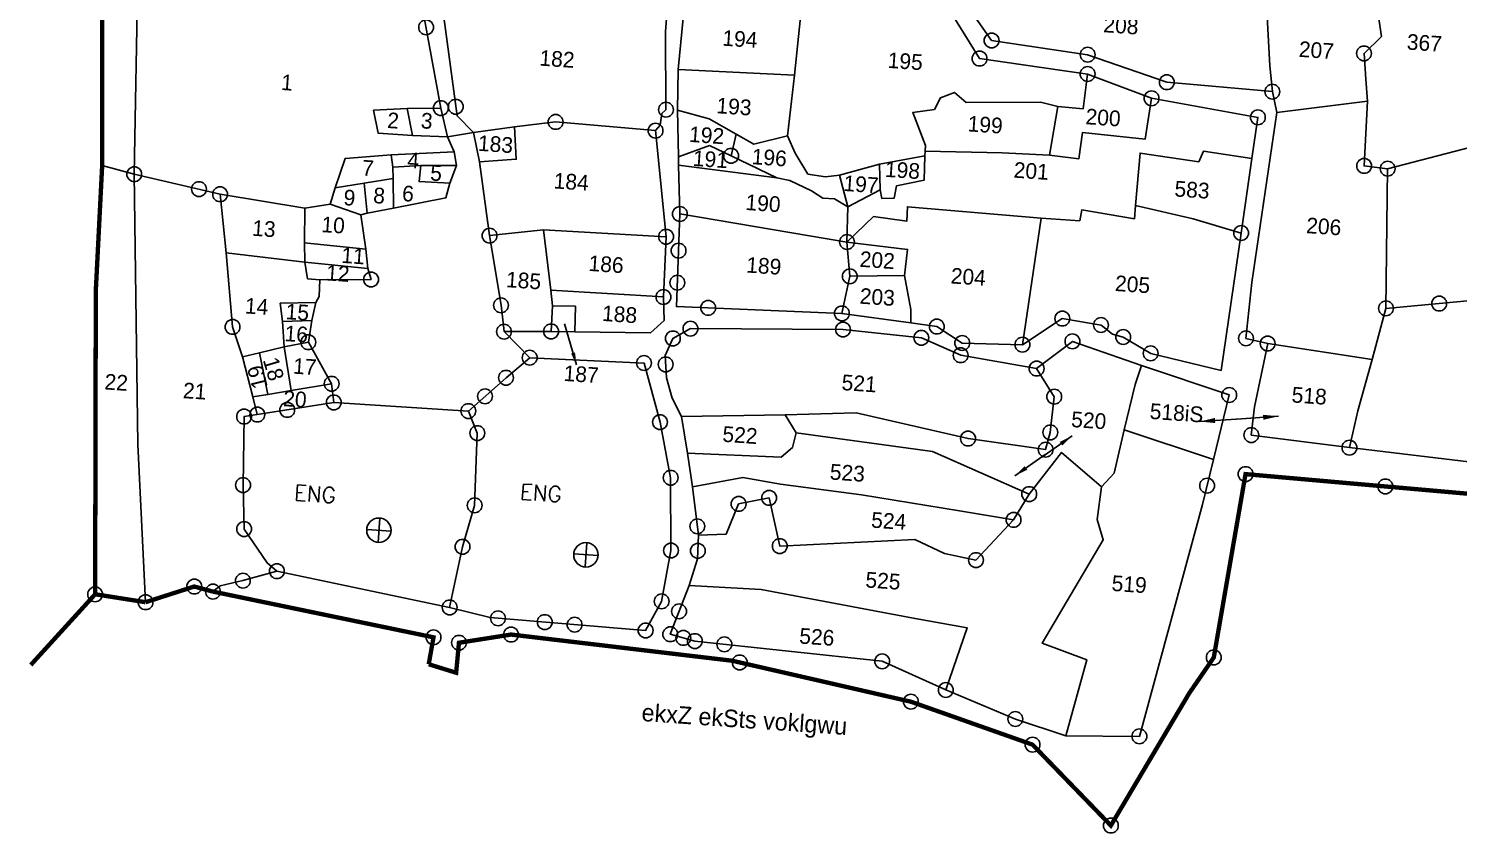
# Model space of a CAD drawing. Header units: feet. Extents: x 585 to 276899, y 278 to 2079435.
# Drawn here: x 274807 to 275462, y 2077864 to 2078233 of the extents above; entities that cross this region are included whole.
import ezdxf
from ezdxf.enums import TextEntityAlignment as Align

# ---------------------------------------------------------------- set-up
doc = ezdxf.new("R2010")
doc.units = ezdxf.units.FT
doc.header["$LTSCALE"] = 0.3
doc.header["$MEASUREMENT"] = 0
doc.linetypes.add('DIVIDE', pattern=[1.25, 0.5, -0.25, 0, -0.25, 0, -0.25])
for name, color, linetype in [('OFF', 1, 'Continuous'), ('OTHERS', 1, 'Continuous'), ('POLY_PARCEL', 6, 'Continuous'), ('POLY_ROAD', 30, 'Continuous'), ('SYM_ARROW', 1, 'Continuous'), ('SYM_STONE', 1, 'Continuous'), ('TEXT_MAPIN', 7, 'Continuous'), ('TEXT_MAPOUT', 7, 'Continuous'), ('TEXT_PARCEL', 7, 'Continuous'), ('V_BOUND_LINE', 7, 'Continuous'), ('V_DIVIDE_LINE', 7, 'DIVIDE')]:
    doc.layers.add(name, color=color, linetype=linetype)
doc.styles.get("Standard").update_dxf_attribs({"font": 'simplex.shx'})
doc.styles.add('TEXT_MAP', font='', dxfattribs={"height": 1.8})
doc.styles.get('TEXT_MAP').set_extended_font_data('Kruti Dev 050')
doc.dimstyles.get("Standard").update_dxf_attribs({"dimtxt": 0.18, "dimasz": 0.18, "dimexe": 0.18, "dimexo": 0.0625, "dimgap": 0.09, "dimtad": 0, "dimtih": 1, "dimtoh": 1, "dimdec": 4, "dimzin": 0, "dimdsep": 46, "dimtxsty": 'Standard', "dimcen": 0.09, "dimadec": 0, "dimazin": 0, "dimtfac": 1, "dimtdec": 4, "dimtofl": 0, "dimtmove": 0, "dimatfit": 3, "dimfxl": 0, "dimtolj": 1, "dimtzin": 0, "dimarcsym": 0})

# ---------------------------------------------------------------- blocks, each defined once
blk = doc.blocks.new('STONE')
blk.add_circle((0, 0), 0.8510231522929323)
blk = doc.blocks.new('DETAIL')
for points in [[(-1.400000000000091, 0), (1.400000000000091, 0)], [(0, 1.399999999999999), (0, -1.400000000000002)]]:
    blk.add_lwpolyline(points)
blk.add_circle((0, 0), 1.4)
blk = doc.blocks.new('TEXTDOUBLEARROW')
for points in [[(-6.633475198119072, 0.01364948354762419), (0.1991217620667385, 0.01364948354762419)], [(6.254756618793408, 0.01364948354762419), (-0.5778403413924025, 0.01364948354762419)]]:
    blk.add_leader(points, dimstyle='Standard', override={"dimtxt": 2.5, "dimasz": 2.5, "dimexe": 1.25, "dimexo": 0.625, "dimgap": 0.625, "dimtad": 1, "dimtih": 0, "dimtoh": 0, "dimzin": 8, "dimcen": 2.5, "dimtofl": 1})
blk = doc.blocks.new('TEXTARROW')
blk.add_leader([(0.0413775686624831, -0.01204078214539095), (8.67844727001193, -0.01204078214539095)], dimstyle='Standard', override={"dimtxt": 2.5, "dimasz": 2.5, "dimexe": 1.25, "dimexo": 0.625, "dimgap": 0.625, "dimtad": 1, "dimtih": 0, "dimtoh": 0, "dimzin": 8, "dimcen": 2.5, "dimtofl": 1})
blk = doc.blocks.new('dd')
at = {"layer": 'OFF'}
for points in [[(149.843601922646, 246.854703614435), (146.8854218779561, 246.1390914176086)], [(158.0451884931131, 221.4927848685347), (154.8979150836258, 224.2722328331765)]]:
    blk.add_lwpolyline(points, dxfattribs=at)
at = {"layer": 'POLY_PARCEL'}
for points in [[(239.4386412853478, 269.2436923970299), (240.4823637206705, 260.7596965102334), (240.9768194227486, 257.8060466297579)], [(249.71609175088, 270.0676441045093), (251.8731163295083, 270.2762662779387), (253.0560015327442, 264.9911542942395), (251.1773024899421, 262.9049262136373), (251.594790793682, 259.9842052084459), (251.933404441455, 257.4617277048224)], [(254.7862428596495, 249.8817633516555), (265.1538774490518, 253.3588122680949), (262.9968528704235, 266.5715922273434), (269.5836633506098, 269.3545281900039)], [(186.1529301895466, 255.9585772224759), (186.4119564485059, 263.7356837175898)], [(111.3222402811002, 239.4097273417469), (110.1487598764056, 262.4618374729926)], [(216.5210109091436, 254.4260121409657), (219.4347433958778, 254.3664409288217), (219.6866958156811, 258.3689323923086)], [(215.964325572279, 248.7920811630788), (219.3683480371856, 248.5934290390655), (219.5675307613155, 251.6458274675456), (226.8045980431957, 251.3804016092186), (227.1986562400461, 256.0913483261265)], [(241.6520523100544, 255.4441074414631), (251.933404441455, 257.4617277048224)], [(251.933404441455, 257.4617277048224), (252.0725672093681, 250.0208448006083), (254.7862428596495, 249.8817633516555)], [(172.7580386394648, 255.6695748309971), (186.1529301895466, 255.9585772224759)], [(186.1529301895466, 255.9585772224759), (185.8209533960858, 248.9247930345246)], [(201.6893804365423, 248.2612294464247), (201.6893804365423, 248.9247930345246), (199.9631078144375, 252.5743980576635), (202.4197260302103, 253.1052497743181), (203.0172842584402, 254.4987360593946), (204.6107661631604, 255.2286566409352), (206.0050619918043, 254.1669532076266), (214.5036343849433, 254.7641619177216), (216.5210109091436, 254.4260121409657)], [(216.5210109091436, 254.4260121409657), (215.964325572279, 248.7920811630788)], [(179.9117899361036, 248.7257241696384), (176.7248261266632, 250.2519223261602), (173.0112513911977, 251.0300515765202)], [(226.2159867469161, 243.6840601757588), (226.3219613049073, 249.7210706095061), (233.1121303033842, 249.1906377491609), (233.5768978142301, 250.4514100473557), (239.1647447595919, 249.9811383492251)], [(254.7862428596495, 249.8817633516555), (255.6924416289571, 233.864294046557)], [(142.0672084686939, 249.0963927341945), (138.227774307547, 248.613460101642), (138.9258697291057, 246.026780605273), (142.875942011994, 246.0353141005926)], [(145.9054440683353, 249.3861429520312), (142.0672084686939, 249.0963927341945)], [(142.875942011994, 246.0353141005927), (142.0672084686939, 249.0963927341945)], [(154.4790491298245, 247.8369978147743), (149.843601922646, 246.854703614435)], [(150.760922450846, 243.5238292035356), (154.9438132887235, 244.1210357981945), (154.4790491298245, 247.8369978147743)], [(154.4790491298245, 247.8369978147743), (159.1519241729857, 248.7080158556846), (170.6653402090765, 248.498770552103)], [(179.9117899361036, 248.7257241696384), (179.5134211358968, 246.2041774578124)], [(185.8209533960858, 248.9247930345246), (182.0364347103618, 247.7303777297702), (179.9117899361036, 248.7257241696384)], [(190.4953752290603, 244.541821354841), (188.4606785408114, 244.7217812445087), (186.8168804245224, 247.000455032794), (185.8209533960858, 248.9247930345246)], [(215.964325572279, 248.7920811630788), (210.5199296231426, 248.6593671761975), (201.6893804365423, 248.2612294464247)], [(201.6893804365423, 247.7303777297702), (201.6893804365423, 248.2612294464247)], [(142.875942011994, 246.0353141005926), (146.8854218779561, 246.1390914176086)], [(147.7767578824664, 244.4676727338588), (146.8854218779561, 246.1390914176086)], [(149.843601922646, 246.854703614435), (150.760922450846, 243.5238292035356)], [(176.9538357017982, 247.2003988323855), (173.5051350688067, 245.6764317013328)], [(179.5134211358968, 246.2041774578124), (176.9538357017982, 247.2003988323855)], [(184.93293395095, 244.0528605861732), (179.5134211358968, 246.2041774578124)], [(192.0789635472565, 244.8227976523458), (196.5769579289204, 246.4032484381346)], [(201.6893804365423, 247.7303777297702), (196.5769579289204, 246.4032484381346)], [(196.5769579289204, 246.4032484381346), (196.8425393636894, 243.4835639965363)], [(196.8425393636894, 243.4835639965363), (197.1081207984585, 242.4882175566686), (198.5024166271019, 242.6209294281139), (198.7016027031787, 244.0807705911952), (201.8221711539268, 244.9434051596177), (201.6893804365423, 247.7303777297702)], [(173.582084842271, 244.7071254247911), (184.93293395095, 244.0528605861732)], [(192.0789635472565, 244.8227976523458), (190.4953752290603, 244.541821354841)], [(193.2923615875652, 241.261444753155), (192.0789635472565, 244.8227976523458)], [(134.4277312514905, 239.4097273417469), (135.3567191894563, 242.8775709935003), (140.5862789155472, 243.6490440345124)], [(140.5862789155472, 243.6490440345124), (147.7767578824664, 244.4676727338588)], [(140.8680542290635, 242.2630547899048), (140.5862789155472, 243.6490440345124)], [(144.0550180385039, 242.6611946351131), (148.1466145678305, 242.9210719662974)], [(148.1466145678305, 242.9210719662974), (147.5130997684514, 240.8695706202643)], [(147.7767578824664, 244.4676727338588), (148.1466145678305, 242.9210719662974)], [(150.760922450846, 243.5238292035356), (152.4871950729507, 235.1629136085126)], [(184.93293395095, 244.0528605861732), (186.4448474163801, 243.845540545175), (188.9921830025651, 242.8139338641931), (190.3577954511547, 242.0807592323963)], [(196.8425393636894, 243.4835639965363), (193.2923615875652, 241.261444753155)], [(215.49956141338, 241.4928690013649), (219.9480303340797, 241.4928690013649), (220.0808210514638, 242.7536412995596), (226.1891705875228, 242.1564347049007), (226.2159867469161, 243.6840601757588)], [(226.2159867469161, 243.6840601757588), (232.9129442273074, 242.6213482844232), (238.5186613182753, 241.3634150275556)], [(144.0550180385039, 242.6611946351131), (140.8680542290635, 242.2630547899048), (141.0008449464481, 240.9359254982692)], [(147.5130997684514, 240.8695706202643), (143.9886226798117, 240.8032136268234), (144.0550180385039, 242.6611946351131)], [(190.3577954511547, 242.0807592323963), (191.6765622966323, 242.0966418374101)], [(191.6765622966323, 242.0966418374101), (193.2923615875652, 241.261444753155)], [(193.2923615875652, 241.261444753155), (193.4563894781722, 237.2295916020003)], [(193.4563894781722, 237.2295916020003), (196.3113798460981, 240.3648106900514), (200.1622938905143, 240.0993848317244), (200.0958985318221, 241.7582948596919), (215.49956141338, 241.4928690013649)], [(215.49956141338, 241.4928690013649), (214.3576730783989, 226.8488598780837)], [(111.3222402811002, 239.4097273417469), (107.5818365648711, 240.1712123424131)], [(134.4277312514905, 239.4097273417469), (137.7137254991092, 240.1726957910688)], [(137.7137254991092, 240.1726957910688), (141.0008449464481, 240.9359254982692)], [(137.7137254991092, 240.1726957910688), (138.3078622579405, 236.7833091822513)], [(141.0008449464481, 240.9359254982692), (141.2664263812167, 237.5517463334568)], [(141.2664263812167, 237.5517463334568), (147.1755898411989, 239.1443014834199), (147.5130997684514, 240.8695706202643)], [(111.3222402811002, 239.4097273417469), (121.3143343196989, 237.7851294485049)], [(115.9797824630409, 190.4596617917948), (113.8568381830914, 208.4557510933296), (111.3222402811002, 239.4097273417469)], [(133.9729867606598, 237.5279666323281), (134.4277312514905, 239.4097273417469)], [(193.4563894781722, 237.2295916020003), (174.1085044140768, 239.1360047438038)], [(255.6924416289571, 233.864294046557), (261.7450595266987, 234.8378684200993), (265.771028563237, 235.4969203863134), (270.7468195349147, 233.2336397418912), (276.0798022120048, 235.8809814026827), (275.6623139082653, 238.8712431323506)], [(131.1292725387038, 236.845600571738), (121.3143343196989, 237.7851294485049)], [(121.3143343196989, 237.7851294485049), (122.4810611327013, 231.1159381147313)], [(131.1292725387038, 236.845600571738), (133.9729867606598, 237.5279666323281)], [(131.3629951787429, 232.8968985410036), (131.1292725387038, 236.845600571738)], [(133.9729867606598, 237.5279666323281), (137.588392060029, 236.537592539793)], [(138.3078622579405, 236.7833091822513), (137.588392060029, 236.537592539793)], [(137.588392060029, 236.537592539793), (138.4151566742565, 232.6528039440316)], [(141.2664263812167, 237.5517463334568), (138.3078622579405, 236.7833091822513)], [(158.620761303448, 236.2330026297454), (172.7071728494734, 236.4193450322323)], [(200.2950846078988, 233.8618761033185), (200.463472596437, 236.8574657551526), (193.4563894781722, 237.2295916020003)], [(193.4563894781722, 237.2295916020003), (194.0539477064026, 233.3310243866645)], [(152.4871950729507, 235.1629136085126), (158.620761303448, 236.2330026297454)], [(152.4871950729507, 235.1629136085126), (154.34625841244, 227.2664948521392), (154.8979150836258, 224.2722328331765)], [(158.620761303448, 236.2330026297454), (159.9366909972382, 229.3809589334555)], [(194.0539477064026, 233.3310243866645), (193.4370353383761, 229.0134112445908)], [(194.0539477064026, 233.3310243866645), (200.2950846078988, 233.8618761033185)], [(200.2950846078988, 233.8618761033185), (201.2910116363355, 230.0132022152929), (201.4219980382956, 228.4609266072208)], [(254.5095564257213, 227.8837727026571), (255.6924416289571, 233.864294046557)], [(138.4151566742565, 232.6528039440316), (131.3629951787429, 232.8968985410036)], [(131.5464325883195, 230.6506761323872), (131.3629951787429, 232.8968985410036)], [(138.4151566742565, 232.6528039440316), (138.8098081654443, 230.451605152065)], [(122.4810611327013, 231.1159381147313), (123.7790176495705, 222.6867626920275), (125.1563414749098, 219.3320682555081)], [(122.4810611327013, 231.1159381147313), (131.5464325883195, 230.6506761323872)], [(138.8098081654443, 230.451605152065), (131.5464325883195, 230.6506761323872)], [(131.5464325883195, 230.6506761323872), (131.9974160366196, 228.7926951240975), (133.4139506172569, 228.7686265516008)], [(133.4139506172569, 228.7686265516008), (139.2720644077676, 229.2046678603328), (138.8098081654443, 230.451605152065)], [(133.4139506172569, 228.7686265516008), (133.4707275062301, 226.852447577804)], [(159.9366909972382, 229.3809589334555), (172.8759802333129, 229.5022398270094)], [(159.9366909972382, 229.3809589334555), (160.2582611026379, 227.6271555821529)], [(242.4293553239527, 228.9110791481644), (254.5095564257213, 227.8837727026571)], [(133.4707275062301, 226.852447577804), (133.113696745279, 226.1482353252459)], [(160.2582611026379, 227.6271555821529), (162.8700475000178, 227.7393751632767), (163.0207494790984, 224.8190484359348)], [(160.2582611026379, 227.6271555821529), (160.2878113188447, 224.6641000453153)], [(254.5095564257213, 227.8837727026571), (253.2570915145025, 221.9032492433207), (252.6021114939322, 217.6227665560277)], [(129.4561694299565, 223.7005158635783), (129.0590300004123, 225.7747867625981), (133.113696745279, 226.1482353252459)], [(133.113696745279, 226.1482353252459), (132.8021772987639, 224.0416503364575)], [(228.1304705854404, 225.4109130743946), (227.5914909763796, 223.1859438037905), (226.6619593066353, 217.8774266372475)], [(132.8021772987639, 224.0416503364575), (129.4561694299565, 223.7005158635783)], [(129.8357273592559, 220.7972612308368), (129.4561694299565, 223.7005158635783)], [(132.8021772987639, 224.0416503364575), (132.5802522395275, 221.5279730293641)], [(187.7481917334521, 216.9332631516086), (195.8543084046973, 217.7276283900042), (208.8677450772279, 215.6705785168281), (217.831081629266, 215.007014928728), (218.2297822721885, 217.0147920688255), (218.4024496823649, 221.1424631713726), (216.1613535783677, 224.2293021769383)], [(129.8357273592559, 220.7972612308368), (132.5802522395275, 221.5279730293641)], [(132.5802522395275, 221.5279730293641), (135.5680333248379, 216.9493785597979)], [(125.1563414749098, 219.3320682555081), (127.0865645903756, 219.9097253094895)], [(127.0865645903756, 219.9097253094895), (129.8357273592559, 220.7972612308368)], [(127.0865645903756, 219.9097253094895), (128.3651684368618, 215.2259437334509)], [(130.9945688400481, 215.8550823189638), (129.8357273592559, 220.7972612308368)], [(151.436457013348, 214.8923286866216), (155.4865604857873, 219.0064284329742), (158.0451884931131, 221.4927848685347)], [(126.6592836427537, 214.8177754129804), (125.1563414749098, 219.3320682555081)], [(135.5680333248379, 216.9493785597979), (130.9945688400481, 215.8550823189638)], [(135.5680333248379, 216.9493785597979), (135.9664021250446, 214.8259716931809)], [(187.7481917334521, 216.9332631516086), (175.9027552632206, 215.9369044567761)], [(189.1454474531979, 214.9842570834812), (187.7481917334521, 216.9332631516086)], [(226.6619593066353, 217.8774266372475), (225.8652183542749, 212.834335329032), (224.5373178843238, 211.1754253010645)], [(226.6619593066353, 217.8774266372475), (237.1308803707059, 215.1833934958023)], [(128.3651684368618, 215.2259437334509), (126.6592836427537, 214.8177754129804)], [(130.9945688400481, 215.8550823189638), (128.3651684368618, 215.2259437334509)], [(176.844331543819, 211.7976554674692), (187.6213140943805, 212.0873304871297), (188.816427198894, 213.2817457918838), (189.1454474531979, 214.9842570834812)], [(216.304323574007, 209.781939015988), (204.8843688061966, 213.8960387623406), (189.1454474531979, 214.9842570834812), (189.1454474531979, 214.9842570834812)], [(127.3013213082576, 212.8385799516233), (126.6592836427537, 214.8177754129804)], [(135.9664021250446, 214.8259716931809), (127.3013213082576, 212.8385799516233)], [(151.436457013348, 214.8923286866216), (135.9664021250446, 214.8259716931809)], [(150.8342395793129, 192.2434755266916), (151.8348291655011, 199.2985600387613), (152.8971515526305, 204.1425824820906), (152.6315701178614, 212.4371389682367), (151.436457013348, 214.8923286866216)], [(224.5373178843238, 211.1754253010645), (219.6904734595241, 214.8250303242035), (216.304323574007, 209.781939015988)], [(127.3013213082576, 212.8385799516233), (125.8079524684931, 212.5034959616773), (126.2264847058668, 204.6401137039093)], [(224.5373178843238, 211.1754253010645), (224.2717364495547, 207.3931062910438), (225.1348727606073, 205.1369875529811), (218.9601278658561, 192.7946840830512), (224.2053410908625, 191.2684859265291), (222.3909927193135, 182.3892483417123)], [(187.7662340879451, 208.9660525344316), (183.4018113370385, 209.4569999479136), (177.6908716375334, 207.9811454543007)], [(197.1142491143692, 208.3874779204252), (187.7662340879451, 208.9660525344316)], [(216.304323574007, 209.781939015988), (214.7105131785179, 206.7124563271461)], [(178.7540946117338, 202.4657250959121), (181.9113367104751, 202.7974254456799), (183.1064498149885, 206.3806755908142), (186.558995059198, 207.3096650372413), (188.1524769639182, 201.8684359992528), (203.5783742609892, 203.7041581443586), (207.075077096431, 202.3329307224665), (210.7268084167172, 201.8020790058122), (214.7105131785179, 206.7124563271461)], [(208.4505738006046, 207.331193729362), (197.1142491143692, 208.3874779204252)], [(214.7105131785179, 206.7124563271461), (208.4505738006046, 207.331193729362)], [(126.2264847058668, 204.6401137039093), (126.6959723119635, 199.6109665746692), (129.5924745061639, 195.9143808739493), (130.7714935685699, 195.0456690035044)], [(178.078861724428, 196.6452343627236), (186.3598089831216, 196.7589876975965), (204.2200900804519, 194.6355808309795), (210.2620409058718, 193.9720172428795), (208.2955141576754, 186.6913511077369)]]:
    blk.add_lwpolyline(points, dxfattribs=at)
at = {"layer": 'POLY_ROAD'}
for points in [[(202.161687441263, 268.80188514171), (205.0552812125152, 265.5932200451703), (208.4314422970979, 261.459827523372), (219.5381878205849, 260.5897593131826), (228.8226341551349, 258.0591098806613), (240.9768194227486, 257.8060466297579)], [(198.4844168546329, 266.2634165567191), (201.2171454171103, 266.3693326692155), (203.020015206559, 265.098682956314), (207.1948957803879, 259.2968366201167), (219.6866958156811, 258.3689323923086)], [(145.9054440683353, 249.3861429520312), (143.0872373058537, 260.465168600173), (141.9005308834685, 265.1633253916048)], [(171.2560900841072, 250.5034096223135), (171.6966102414321, 250.9727613133125), (171.0290207730764, 259.9297200412989), (171.0665110896302, 264.9816177690182)], [(144.648039876537, 264.0819036101302), (147.8179032607281, 248.6261569479384), (149.843601922646, 246.854703614435)], [(172.7580386394648, 255.6695748309971), (172.9526295401288, 261.5877400866489)], [(219.6866958156811, 258.3689323923086), (227.1986562400461, 256.0913483261265)], [(240.9768194227486, 257.8060466297579), (241.6520523100544, 255.4441074414631)], [(227.1986562400461, 256.0913483261265), (239.5216488914994, 254.741670603189), (239.1647447595919, 249.9811383492251)], [(173.0112513911977, 251.0300515765202), (172.7580386394648, 255.6695748309971)], [(241.6520523100544, 255.4441074414631), (240.1327791516028, 235.7894041823929), (239.8972345105153, 229.3328526432938), (242.4293553239527, 228.9110791481644)], [(171.1348517956594, 249.1496379422751), (171.2560900841072, 250.5034096223135)], [(173.5051350688067, 245.6764317013328), (173.0112513911977, 251.0300515765202)], [(239.1647447595919, 249.9811383492251), (238.5186613182753, 241.3634150275556)], [(146.8854218779561, 246.1390914176086), (145.9054440683353, 249.3861429520312)], [(170.6653402090765, 248.498770552103), (171.1348517956594, 249.1496379422751)], [(172.7071728494734, 236.4193450322323), (170.6653402090765, 248.498770552103)], [(173.582084842271, 244.7071254247911), (173.5051350688067, 245.6764317013328)], [(174.1085044140768, 239.1360047438038), (173.582084842271, 244.7071254247911)], [(238.5186613182753, 241.3634150275556), (237.3271461976888, 225.470502462148), (229.1065862943292, 226.8653182850794), (225.8279667023344, 228.5211356318805)], [(193.4370353383761, 229.0134112445908), (174.4461191817563, 228.5072805119121), (174.1085044140768, 239.1360047438038)], [(172.8759802333129, 229.5022398270094), (172.7071728494734, 236.4193450322323)], [(224.5637838901584, 228.7693870453122), (223.1964512939567, 229.7234577132972), (218.7090645027911, 230.1591732315005), (214.3576730783989, 226.8488598780837)], [(163.0207494790984, 224.8190484359348), (171.6799255106212, 225.2820457202774), (173.1291929850458, 226.8028801502619), (172.8759802333129, 229.5022398270094)], [(201.4219980382956, 228.4609266072208), (193.4370353383761, 229.0134112445908)], [(214.3576730783989, 226.8488598780837), (207.4481085321208, 226.5671169341826), (204.4095622152172, 228.2542151455727), (201.4219980382956, 228.4609266072208)], [(225.8279667023344, 228.5211356318805), (224.5637838901584, 228.7693870453122)], [(242.4293553239527, 228.9110791481644), (241.4165076689669, 221.572198332376), (241.2700803740845, 218.2921810885322), (252.6021114939322, 217.6227665560277)], [(174.664146618692, 217.9700552450486), (173.858660368699, 220.2646198993662), (173.5210422490727, 222.7952693318875), (174.2806805042719, 224.8197880317298), (176.2219737982964, 226.0851106325545), (193.6936134445177, 227.1817251045891), (202.7248470273344, 226.8443067315725), (207.367071870583, 225.1572064047464), (216.1613535783677, 224.2293021769383)], [(216.1613535783677, 224.2293021769383), (220.0531080307182, 227.6208152553563), (228.1304705854404, 225.4109130743946)], [(160.2878113188447, 224.6641000453153), (163.0207494790984, 224.8190484359348)], [(228.1304705854404, 225.4109130743946), (238.4277645749762, 222.7109142097743), (237.1308803707059, 215.1833934958023)], [(154.8979150836258, 224.2722328331765), (160.2878113188447, 224.6641000453153)], [(173.4706558794278, 215.1287201787718), (171.1726349103969, 221.7736099663575), (158.0451884931131, 221.4927848685347)], [(175.9027552632206, 215.9369044567761), (174.664146618692, 217.9700552450486)], [(252.6021114939322, 217.6227665560277), (272.4619658870179, 216.6242073032763), (273.6353140218143, 217.048815177056)], [(150.8342395793129, 192.2434755266916), (155.5608664385081, 191.3999264209965), (173.4545262203019, 191.1468610546572), (175.0582047466469, 194.6054147149866), (175.7334376339527, 200.5102605702882), (175.122616816358, 208.8431460411393), (173.4706558794278, 215.1287201787718)], [(176.844331543819, 211.7976554674692), (175.9027552632206, 215.9369044567761)], [(237.1308803707059, 215.1833934958023), (236.2332585292183, 209.9733161559268), (230.8251073571168, 182.895376958955), (230.8251073571168, 182.895376958955)], [(177.6908716375334, 207.9811454543007), (176.844331543819, 211.7976554674692)], [(178.7540946117338, 202.4657250959121), (177.6908716375334, 207.9811454543007)], [(178.078861724428, 196.6452343627236), (178.8384999796267, 199.7663675346007), (178.7540946117338, 202.4657250959121)], [(208.2955141576754, 186.6913511077369), (200.7835537333099, 189.4750637911616), (179.1761147473067, 190.3186128968566), (176.306375814243, 190.9090987516483), (178.078861724428, 196.6452343627236)], [(124.411844441418, 192.9064089503618), (126.9582619524122, 193.6994662645063), (130.7714935685699, 195.0456690035044)], [(130.7714935685699, 195.0456690035044), (150.8342395793129, 192.2434755266916)], [(123.6182816299665, 192.2048377582132), (124.411844441418, 192.9064089503618)], [(222.3909927193135, 182.3892483417123), (216.482710821293, 183.9076363088764), (208.2955141576754, 186.6913511077369)], [(230.8251073571168, 182.895376958955), (222.3909927193135, 182.3892483417123)]]:
    blk.add_lwpolyline(points, dxfattribs=at)
at = {"layer": 'V_BOUND_LINE', "ltscale": 10, "const_width": 0.5, "flags": 128}
for points in [[(103.9530493192137, 321.5085699436563), (103.9530493192137, 312.820009289494), (105.4714811390631, 281.9006563805196), (106.1469687743124, 260.9225300735179), (107.5818365648711, 240.1712123424131)], [(107.5818365648711, 240.1712123424131), (107.8354683099319, 225.7685060333988), (110.1478991898043, 190.9737760889811)], [(148.8893597024025, 185.575060966358), (152.0967134031462, 184.8158648673402), (152.1811187710391, 188.2744185276697), (158.089404021006, 189.6240983660434), (183.6262965127303, 188.3595711691187), (204.3896952275877, 185.0697298684513), (218.6539811730659, 181.1050475908792), (228.2564333875557, 172.4544674729398), (236.1904139474937, 188.2288435765511), (238.7198431477932, 192.5169506186339), (240.9143491935511, 213.7743990824172), (275.4356083504204, 213.0995581055124), (278.5585600352169, 211.4968150162354), (288.9203086063508, 210.0647770272419), (306.9827757719845, 210.149132149355), (323.6103784990064, 211.0770363771633), (339.6903971699885, 211.5883626204225), (382.6520623902625, 214.1190120529436)], [(115.9797824630409, 190.4596617917948), (121.433880044046, 192.637061707806), (123.6182816299665, 192.2048377582132)], [(123.6182816299665, 192.2048377582132), (149.2269778220289, 188.6961941382351), (148.8893597024025, 185.575060966358)], [(110.1478991898043, 190.9737760889811), (115.9797824630409, 190.4596617917948)]]:
    blk.add_lwpolyline(points, dxfattribs=at)
at = {"layer": 'V_DIVIDE_LINE', "ltscale": 10, "const_width": 0.5, "flags": 128}
blk.add_lwpolyline([(110.1478991898043, 190.9737760889811), (103.3324098335297, 182.3712628413648)], dxfattribs=at)
at = {"layer": 'OTHERS'}
for p in [(142.1278469298977, 200.5397345852123), (166.0237294437925, 199.3455563731034)]:
    blk.add_blockref('DETAIL', p, dxfattribs=at)
at = {"layer": 'SYM_ARROW'}
for name, p, xscale, yscale, zscale, rotation in [('TEXTARROW', (163.456846481627, 221.0086066833552), 0.5702428327414273, 0.5702428327414273, 0.5702428327414273, 109.9937753913768), ('TEXTDOUBLEARROW', (239.8760213401901, 220.0577161793351), 0.7022223335475202, 0.7022223335475202, 0.7022223335475202, 7.747324459233351), ('TEXTDOUBLEARROW', (217.7345956081674, 214.3470302990382), 0.6211360940028581, 0.6211360940028581, 0.6211360940028581, 38.69161388838778)]:
    blk.add_blockref(name, p, dxfattribs=dict(at, xscale=xscale, yscale=yscale, zscale=zscale, rotation=rotation))
at = {"layer": 'SYM_STONE'}
for p in [(251.1773024899421, 262.9049262136373), (208.4314422970979, 261.459827523372), (219.5381878205849, 260.5897593131826), (143.5832878101193, 258.5271902425173), (207.1948957803879, 259.2968366201167), (219.6866958156811, 258.3689323923086), (228.8226341551349, 258.0591098806613), (240.9768194227486, 257.8060466297579), (227.1986562400461, 256.0913483261265), (239.5216488914994, 254.741670603189), (171.6966102414321, 250.9727613133125), (145.9054440683353, 249.3861429520312), (147.6051837043607, 249.661162946079), (159.1519241729857, 248.7080158556846), (252.0725672093681, 250.0208448006083), (254.7862428596495, 249.8817633516555), (170.6653402090765, 248.498770552103), (179.5134211358968, 246.2041774578124), (238.5186613182753, 241.3634150275556), (111.3222402811002, 239.4097273417469), (174.1085044140768, 239.1360047438038), (118.8576551709505, 238.2078874480773), (121.3143343196989, 237.7851294485049), (193.4563894781722, 237.2295916020003), (172.7071728494734, 236.4193450322323), (152.4871950729507, 235.1629136085126), (174.242617896937, 234.9138694536439), (255.6924416289571, 233.864294046557), (261.7450595266987, 234.8378684200993), (194.0539477064026, 233.3310243866645), (174.3592408446916, 231.2423678800792), (139.2720644077676, 229.2046678603328), (172.8759802333129, 229.5022398270094), (193.4370353383761, 229.0134112445908), (218.7090645027911, 230.1591732315005), (223.1964512939567, 229.7234577132972), (239.8972345105153, 229.3328526432938), (242.4293553239527, 228.9110791481644), (154.34625841244, 227.2664948521392), (178.0831441107412, 228.6042115960629), (204.4095622152172, 228.2542151455727), (220.0531080307182, 227.6208152553563), (225.8279667023344, 228.5211356318805), (176.2219737982964, 226.0851106325545), (193.6936134445177, 227.1817251045891), (202.7248470273344, 226.8443067315725), (207.4481085321208, 226.5671169341826), (214.3576730783989, 226.8488598780837), (229.1065862943292, 226.8653182850794), (154.8979150836258, 224.2722328331765), (160.2878113188447, 224.6641000453153), (174.2806805042719, 224.8197880317298), (207.367071870583, 225.1572064047464), (216.1613535783677, 224.2293021769383), (123.7790176495705, 222.6867626920275), (238.4277645749762, 222.7109142097743), (132.5802522395275, 221.5279730293641), (158.0451884931131, 221.4927848685347), (171.1726349103969, 221.7736099663575), (173.6557889676012, 221.7852622056242), (218.4024496823649, 221.1424631713726), (155.4865604857873, 219.0064284329742), (241.2700803740845, 218.2921810885322), (252.6021114939322, 217.6227665560277), (135.5680333248379, 216.9493785597979), (153.2323524115979, 216.7166012892092), (218.2297822721885, 217.0147920688255), (135.9664021250446, 214.8259716931809), (151.436457013348, 214.8923286866216), (173.4706558794278, 215.1287201787718), (208.8677450772279, 215.6705785168281), (217.831081629266, 215.007014928728), (125.8079524684931, 212.5034959616773), (127.3013213082576, 212.8385799516233), (130.6877059125031, 213.6040975538484), (240.9143491935511, 213.7743990824172), (257.027478185418, 213.4594105803914), (152.6315701178614, 212.4371389682367), (236.6086723601023, 212.1523352071152), (216.304323574007, 209.781939015988), (175.122616816358, 208.8431460411393), (183.1064498149885, 206.3806755908142), (186.558995059198, 207.3096650372413), (214.7105131785179, 206.7124563271461), (126.2264847058668, 204.6401137039093), (152.8971515526305, 204.1425824820906), (178.5568530909925, 203.4889064279689), (188.1524769639182, 201.8684359992528), (210.7268084167172, 201.8020790058122), (126.6959723119635, 199.6109665746692), (175.7334376339527, 200.5102605702882), (178.8098423629385, 200.6828632057599), (151.8348291655011, 199.2985600387613), (130.7714935685699, 195.0456690035044), (175.0582047466469, 194.6054147149866), (126.9582619524122, 193.6994662645063), (177.1368162289907, 193.5965778500933), (121.433880044046, 192.637061707806), (123.6182816299665, 192.2048377582132), (150.8342395793129, 192.2434755266916), (156.4604926801822, 191.3872032415467), (161.8493926473148, 191.3109894339199), (165.2774306841575, 191.2625075854776), (173.4545262203019, 191.1468610546572), (238.7198431477932, 192.5169506186339), (110.1478991898043, 190.9737760889811), (115.9797824630409, 190.4596617917948), (158.089404021006, 189.6240983660434), (176.306375814243, 190.9090987516483), (177.832812229941, 190.5950147416627), (179.1761147473067, 190.3186128968566), (182.5866257604602, 190.1854673853977), (149.2269778220289, 188.6961941382351), (152.1811187710391, 188.2744185276697), (184.4841143622034, 188.2236548565534), (200.7835537333099, 189.4750637911616), (208.2955141576754, 186.6913511077369), (204.3896952275877, 185.0697298684513), (216.482710821293, 183.9076363088764), (230.8251073571168, 182.895376958955), (218.6539811730659, 181.1050475908792), (228.2564333875557, 172.4544674729398)]:
    blk.add_blockref('STONE', p, dxfattribs=at)
at = {"layer": 'TEXT_MAPIN'}
for p in [(158.0003067446614, 205.1688619183303), (132.1416132906656, 203.2864820106006)]:
    blk.add_text('ENG', height=1.8, dxfattribs=at).set_placement(p)
at = {"layer": 'TEXT_MAPOUT', "style": 'TEXT_MAP'}
blk.add_text('ekxZ ekSts voklgwu', height=2, dxfattribs=at).set_placement((173.6571648555805, 180.7472844002177))
at = {"layer": 'TEXT_PARCEL', "style": 'TEXT_MAP'}
for s, p in [('208', (223.1306134833123, 264.1906018459345)), ('367', (258.0063289810582, 264.5866797487013)), ('207', (245.6985988105169, 262.9067820866857)), ('194', (179.6097269635476, 259.6591672073192)), ('195', (198.7136315480331, 258.4106526723363)), ('182', (158.8254274419016, 255.9373928678415)), ('200', (221.8109340508722, 253.5118904594713)), ('193', (179.4626832753712, 251.8703263648294)), ('1', (128.0973934082287, 251.1145804291041)), ('199', (208.3673131734235, 251.7668312162115)), ('2', (140.5444064297322, 247.6081374410436)), ('3', (144.3934106452584, 247.8230567740966)), ('192', (176.556120857988, 248.3700600357644)), ('183', (152.4551762616717, 245.6939633283472)), ('191', (177.1771489681428, 245.6503850239101)), ('196', (183.9024107396583, 246.3077688349435)), ('198', (199.2533215001035, 245.9080140169271)), ('201', (214.0017937881726, 246.8268143939466)), ('583', (232.5584944592619, 245.9359624738103)), ('197', (194.6155627638367, 243.9634846767503)), ('4', (143.1599837773051, 243.1769285259329)), ('184', (161.4202749019279, 241.9780166708081)), ('206', (247.9304362001852, 242.765669349379)), ('7', (138.0329888575871, 241.9471158671994)), ('5', (145.8802710401351, 241.9049747000186)), ('190', (183.5494127918241, 241.0146868366352)), ('8', (139.5352532095813, 238.8832379654814)), ('6', (142.8256942423442, 239.3402736886007)), ('9', (136.1521927751343, 238.4088784721164)), ('202', (197.0733377535943, 235.4009997685574)), ('13', (126.6011996822166, 234.1896648593893)), ('10', (134.4999515214414, 235.14774774175)), ('189', (184.1270442948298, 233.8550327650324)), ('204', (207.629932527594, 234.2104289823903)), ('205', (226.4945707611387, 234.6344992105107)), ('186', (166.0613783098559, 232.7989937284715)), ('11', (137.0196632458778, 231.7797145024238)), ('203', (197.3679350957306, 231.1783684381117)), ('12', (135.4094000468899, 229.6615824031288)), ('185', (156.738873315893, 230.2901924897769)), ('188', (167.9967031750456, 227.1753563772271)), ('14', (126.3795346876941, 225.2311043923476)), ('15', (131.0917154846952, 224.8777143996152)), ('16', (131.1393971235037, 222.3717661238297)), ('518', (247.5941011753713, 223.2528951855014)), ('521', (195.970805199145, 221.132616868676)), ('187', (164.0656540149201, 220.0011091175368)), ('518iS', (232.5469357930441, 220.286517808873)), ('17', (132.3649310724207, 218.7093490603307)), ('520', (222.5476166732272, 218.7062637389766)), ('22', (110.903890787123, 215.4336610966766)), ('21', (119.9519401116765, 215.0505263912139)), ('20', (131.4914802921643, 214.9068933295382)), ('522', (182.7327678843338, 214.2790553451689)), ('523', (195.3214928744326, 210.7942289768865)), ('524', (200.4359518130445, 205.6081612618092)), ('519', (228.4642591254918, 200.2448236015953)), ('525', (200.2500934077364, 198.7090363420559)), ('526', (193.1160108261766, 191.7567968830137))]:
    blk.add_text(s, height=1.8, dxfattribs=at).set_placement(p, align=Align.MIDDLE)
for s, rotation, p in [('19', 107.7299941826763, (127.0200926100152, 217.1244885466864)), ('18', 290.5049893843783, (128.8071157986725, 218.1923535099401))]:
    blk.add_text(s, height=1.8, rotation=rotation, dxfattribs=at).set_placement(p, align=Align.MIDDLE)

msp = doc.modelspace()

# ---------------------------------------------------------------- block references
at = {"xscale": 3.990407929991803, "yscale": 3.990407929991803, "zscale": 3.990407929991803, "rotation": 356.0757783163575}
msp.add_blockref('dd', (274347.0707039412, 2077243.221492938), dxfattribs=at)

doc.saveas('drawing.dxf')
